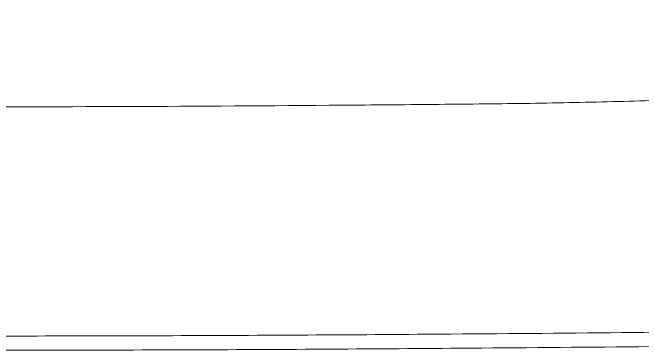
# Model space of a CAD drawing. Extents: x 3571 to 9666, y -561 to 1991.
# Drawn here: x 8438.6 to 8488.7, y 228.9 to 255.7 of the extents above; entities that cross this region are included whole.
import ezdxf

# ---------------------------------------------------------------- set-up
doc = ezdxf.new("R2010")
doc.units = 0
doc.header["$LTSCALE"] = 20
doc.header["$MEASUREMENT"] = 0
doc.layers.get('0').update_dxf_attribs({"linetype": 'CONTINUOUS'})

msp = doc.modelspace()

# ---------------------------------------------------------------- linework, layer by layer
at = {"color": 7, "linetype": 'Continuous', "lineweight": 15}
for points, knots in [([(8534.933, 275.031), (8535.077, 274.807), (8535.365, 274.359), (8535.715, 273.686), (8536.004, 273.013), (8536.227, 272.339), (8536.385, 271.666), (8536.48, 270.99), (8536.521, 269.857), (8536.348, 268.267), (8535.64, 265.956), (8534.228, 263.378), (8531.866, 260.535), (8528.727, 257.697), (8524.555, 254.75), (8521.076, 252.587), (8518.267, 251.203), (8516.147, 250.724), (8513.195, 250.27), (8509.4, 249.85), (8504.762, 249.465), (8499.311, 249.124), (8493.12, 248.839), (8486.427, 248.623), (8479.364, 248.48), (8472.113, 248.413), (8461.589, 248.318), (8447.712, 248.233), (8436.235, 248.22), (8430.496, 248.213)], [0, 0, 0, 0, 0.0213191, 0.0426377, 0.0639563, 0.0852755, 0.1065938, 0.1279089, 0.1494876, 0.2142355, 0.2788953, 0.3690493, 0.4592033, 0.5493567, 0.6395118, 0.7404835, 0.7563414, 0.7721966, 0.7880516, 0.8039073, 0.8197623, 0.8365746, 0.8533896, 0.8702042, 0.8870186, 0.9038439, 0.9206736, 0.9603364, 1, 1, 1, 1]), ([(8626.087, 254.768), (8625.986, 254.346), (8625.675, 253.057), (8624.461, 250.91), (8622.532, 248.325), (8619.925, 245.748), (8616.744, 243.174), (8613.657, 241.175), (8611.424, 239.738), (8610.095, 238.863), (8608.511, 237.988), (8606.478, 237.116), (8603.786, 236.255), (8600.279, 235.428), (8595.942, 234.645), (8590.924, 233.901), (8585.096, 233.182), (8578.926, 232.539), (8572.563, 231.971), (8566.016, 231.475), (8558.847, 231.022), (8551.176, 230.615), (8543.139, 230.264), (8534.725, 229.964), (8525.91, 229.716), (8515.177, 229.497), (8502.659, 229.316), (8488.45, 229.158), (8471.689, 229.014), (8452.371, 228.894), (8437.788, 228.878), (8430.496, 228.87)], [0, 0, 0, 0, 0.036728, 0.111979, 0.186866, 0.261753, 0.336639, 0.411526, 0.436808, 0.462172, 0.487524, 0.512799, 0.537984, 0.563146, 0.586664, 0.610182, 0.634254, 0.658326, 0.677842, 0.697356, 0.717436, 0.737516, 0.75704, 0.776564, 0.796667, 0.816771, 0.847079, 0.877415, 0.907747, 0.953873, 1, 1, 1, 1]), ([(8430.496, 230), (8437.68, 230.007), (8452.048, 230.023), (8471.206, 230.141), (8487.969, 230.285), (8502.337, 230.448), (8514.849, 230.629), (8525.419, 230.842), (8534.102, 231.08), (8542.555, 231.373), (8550.624, 231.718), (8558.175, 232.108), (8565.247, 232.541), (8571.836, 233.023), (8578.225, 233.58), (8584.325, 234.203), (8590.07, 234.899), (8594.425, 235.51), (8596.554, 235.9), (8597.286, 236.034)], [0, 0, 0, 0, 0.107291, 0.214582, 0.286984, 0.359396, 0.431739, 0.47753, 0.523321, 0.570471, 0.61762, 0.663372, 0.709124, 0.756225, 0.803332, 0.858576, 0.91382, 0.970357, 1, 1, 1, 1])]:
    msp.add_open_spline(points, degree=3, knots=knots, dxfattribs=at)

doc.saveas('drawing.dxf')
